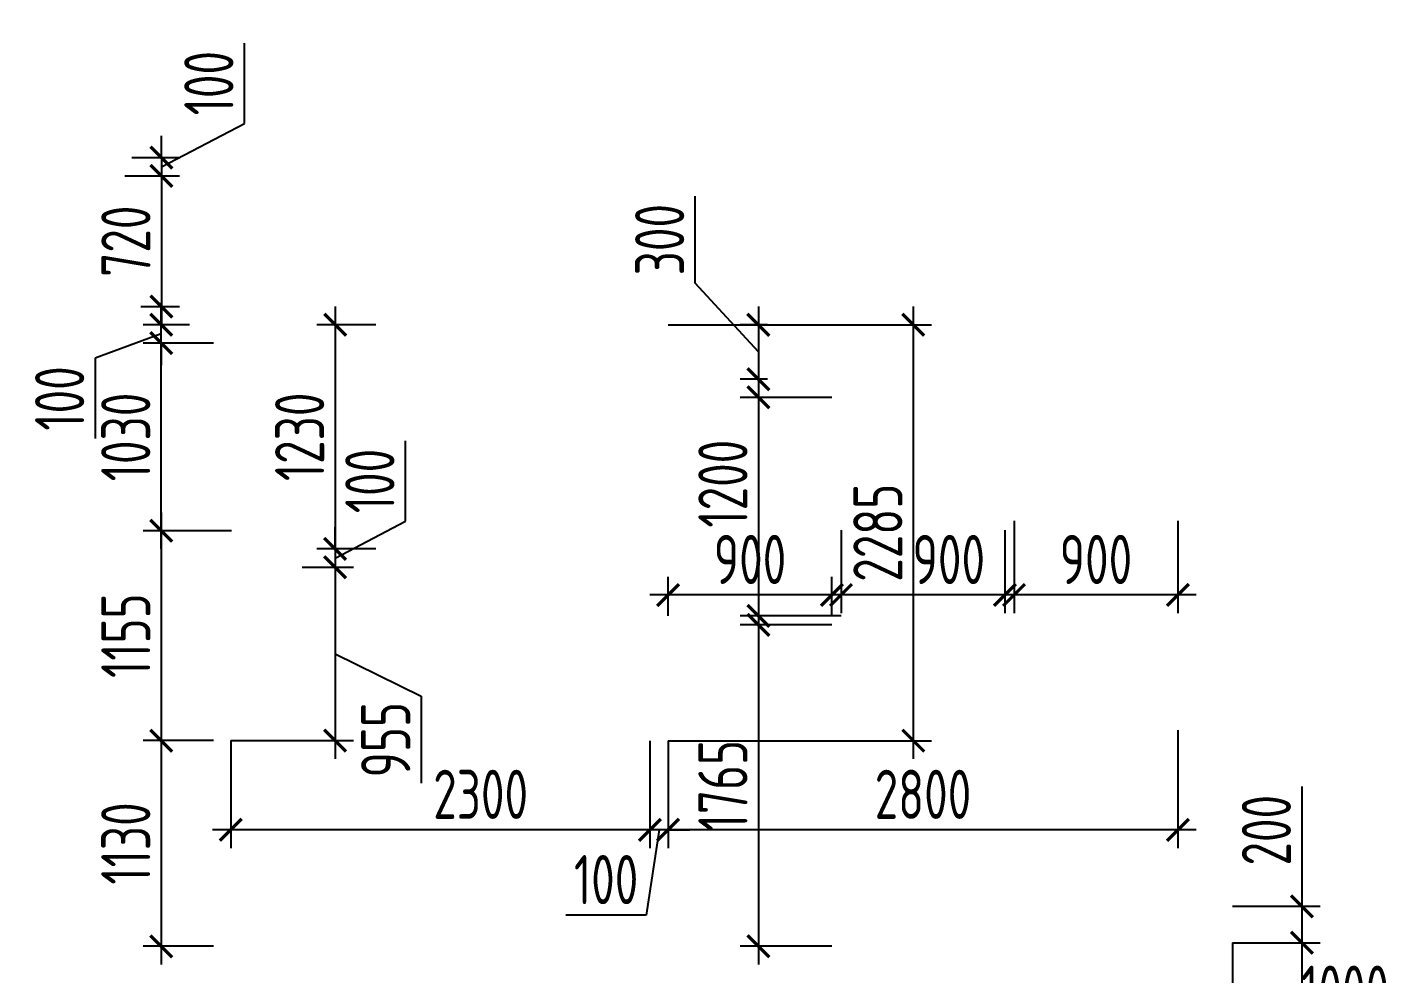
# Model space of a CAD drawing. Header units: millimetres. Extents: x -350007 to 536090, y -888 to 198380.
# Drawn here: x -31821 to -24304, y 75016 to 80214 of the extents above; entities that cross this region are included whole.
import ezdxf

# ---------------------------------------------------------------- set-up
doc = ezdxf.new("R2010")
doc.units = ezdxf.units.MM
doc.layers.add('АР_Размеры нов.', color=15, linetype='Continuous', lineweight=0)
doc.styles.add('ISOCPEUR', font='isocpeur.ttf', dxfattribs={"width": 0.7})
doc.dimstyles.new('R_100', dxfattribs={"dimtxt": 270, "dimasz": 120, "dimexe": 100, "dimexo": 0, "dimgap": 60, "dimtad": 1, "dimdec": 0, "dimrnd": 5, "dimzin": 0, "dimdsep": 46, "dimtxsty": 'ISOCPEUR', "dimblk": 'ARCHTICK', "dimcen": 0, "dimdle": 100, "dimclrd": 256, "dimclre": 256, "dimclrt": 256, "dimadec": 0, "dimazin": 0, "dimtfac": 2, "dimtdec": 0, "dimtofl": 0, "dimtmove": 1, "dimatfit": 3, "dimfxl": 1, "dimtvp": 3, "dimtolj": 1, "dimtzin": 0, "dimarcsym": 0})

# ---------------------------------------------------------------- blocks, each defined once
blk = doc.blocks.new('_ArchTick')
at = {"color": 0, "linetype": 'ByBlock', "const_width": 0.15}
blk.add_lwpolyline([(-0.5, -0.5), (0.5, 0.5)], dxfattribs=at)
blk = doc.blocks.new('*D2575')
at = {"layer": 'Defpoints', "color": 0, "ltscale": 100, "transparency": 16777216}
for p in [(-31085.3, 78479), (-30798.4, 78479), (-30699.3, 77448.7)]:
    blk.add_point(p, dxfattribs=at)
at = {"layer": 'АР_Размеры нов.', "lineweight": -2, "ltscale": 100, "transparency": 16777216}
for p, q in [((-31085.3, 77348.7), (-31085.3, 78579)), ((-30798.4, 78479), (-31185.3, 78479)), ((-30699.3, 77448.7), (-31185.3, 77448.7))]:
    blk.add_line(p, q, dxfattribs=at)
at = {"layer": 'АР_Размеры нов.', "lineweight": -2, "ltscale": 100, "transparency": 16777216, "xscale": 120, "yscale": 120, "zscale": 120}
for p, rotation in [((-31085.3, 78479), 90), ((-31085.3, 77448.7), 270)]:
    blk.add_blockref('_ArchTick', p, dxfattribs=dict(at, rotation=rotation))
at = {"layer": 'АР_Размеры нов.', "ltscale": 100, "transparency": 16777216, "insert": (-31280.3, 77963.9), "char_height": 270, "attachment_point": 5, "rotation": 90, "style": 'ISOCPEUR'}
blk.add_mtext('\\A1;1030', dxfattribs=at)
blk = doc.blocks.new('*D2706')
at = {"layer": 'Defpoints', "color": 0, "ltscale": 100, "transparency": 16777216}
for p in [(-25200.7, 75185.7), (-24200.7, 75185.7), (-24200.7, 74729.7)]:
    blk.add_point(p, dxfattribs=at)
at = {"layer": 'АР_Размеры нов.', "lineweight": -2, "ltscale": 100, "transparency": 16777216}
for p, q in [((-25200.7, 75185.7), (-25200.7, 74629.7)), ((-24200.7, 75185.7), (-24200.7, 74629.7)), ((-25300.7, 74729.7), (-24100.7, 74729.7))]:
    blk.add_line(p, q, dxfattribs=at)
at = {"layer": 'АР_Размеры нов.', "lineweight": -2, "ltscale": 100, "transparency": 16777216, "xscale": 120, "yscale": 120, "zscale": 120, "rotation": 180}
blk.add_blockref('_ArchTick', (-25200.7, 74729.7), dxfattribs=at)
at = {"layer": 'АР_Размеры нов.', "lineweight": -2, "ltscale": 100, "transparency": 16777216, "xscale": 120, "yscale": 120, "zscale": 120}
blk.add_blockref('_ArchTick', (-24200.7, 74729.7), dxfattribs=at)
at = {"layer": 'АР_Размеры нов.', "ltscale": 100, "transparency": 16777216, "insert": (-24582.1, 74924.7), "char_height": 270, "attachment_point": 5, "style": 'ISOCPEUR'}
blk.add_mtext('\\A1;1000', dxfattribs=at)
blk = doc.blocks.new('*D1913')
at = {"layer": 'Defpoints', "color": 0, "ltscale": 100, "transparency": 16777216}
for p in [(-30798.4, 76295.7), (-31085.3, 75165.7), (-30798.4, 75165.7)]:
    blk.add_point(p, dxfattribs=at)
at = {"layer": 'АР_Размеры нов.', "lineweight": -2, "ltscale": 100, "transparency": 16777216}
for p, q in [((-31085.3, 76395.7), (-31085.3, 75065.7)), ((-30798.4, 76295.7), (-31185.3, 76295.7)), ((-30798.4, 75165.7), (-31185.3, 75165.7))]:
    blk.add_line(p, q, dxfattribs=at)
at = {"layer": 'АР_Размеры нов.', "lineweight": -2, "ltscale": 100, "transparency": 16777216, "xscale": 120, "yscale": 120, "zscale": 120}
for p, rotation in [((-31085.3, 76295.7), 90), ((-31085.3, 75165.7), 270)]:
    blk.add_blockref('_ArchTick', p, dxfattribs=dict(at, rotation=rotation))
at = {"layer": 'АР_Размеры нов.', "ltscale": 100, "transparency": 16777216, "insert": (-31280.3, 75730.7), "char_height": 270, "attachment_point": 5, "rotation": 90, "style": 'ISOCPEUR'}
blk.add_mtext('\\A1;1130', dxfattribs=at)
blk = doc.blocks.new('*D1914')
at = {"layer": 'Defpoints', "color": 0, "ltscale": 100, "transparency": 16777216}
for p in [(-31085.3, 78479), (-30798.4, 78479), (-30699.3, 77448.7)]:
    blk.add_point(p, dxfattribs=at)
at = {"layer": 'АР_Размеры нов.', "lineweight": -2, "ltscale": 100, "transparency": 16777216}
for p, q in [((-31085.3, 77348.7), (-31085.3, 78579)), ((-30798.4, 78479), (-31185.3, 78479)), ((-30699.3, 77448.7), (-31185.3, 77448.7))]:
    blk.add_line(p, q, dxfattribs=at)
at = {"layer": 'АР_Размеры нов.', "lineweight": -2, "ltscale": 100, "transparency": 16777216, "xscale": 120, "yscale": 120, "zscale": 120}
for p, rotation in [((-31085.3, 78479), 90), ((-31085.3, 77448.7), 270)]:
    blk.add_blockref('_ArchTick', p, dxfattribs=dict(at, rotation=rotation))
at = {"layer": 'АР_Размеры нов.', "ltscale": 100, "transparency": 16777216, "insert": (-31280.3, 77963.9), "char_height": 270, "attachment_point": 5, "rotation": 90, "style": 'ISOCPEUR'}
blk.add_mtext('\\A1;1030', dxfattribs=at)
blk = doc.blocks.new('*D1940')
at = {"layer": 'Defpoints', "color": 0, "ltscale": 500, "transparency": 16777216}
for p in [(-27754.4, 78580.3), (-27805, 78281.5), (-27754.4, 78281.5)]:
    blk.add_point(p, dxfattribs=at)
at = {"layer": 'АР_Размеры нов.', "lineweight": -2, "ltscale": 500, "transparency": 16777216}
for p, q in [((-28152.4, 78808.3), (-28152.4, 79287.4)), ((-27805, 78430.9), (-28152.4, 78808.3)), ((-27805, 78680.3), (-27805, 78181.5)), ((-27754.4, 78580.3), (-27905, 78580.3)), ((-27754.4, 78281.5), (-27905, 78281.5))]:
    blk.add_line(p, q, dxfattribs=at)
at = {"layer": 'АР_Размеры нов.', "lineweight": -2, "ltscale": 500, "transparency": 16777216, "xscale": 120, "yscale": 120, "zscale": 120}
for p, rotation in [((-27805, 78580.3), 90), ((-27805, 78281.5), 270)]:
    blk.add_blockref('_ArchTick', p, dxfattribs=dict(at, rotation=rotation))
at = {"layer": 'АР_Размеры нов.', "lineweight": 13, "ltscale": 500, "transparency": 16777216, "insert": (-28347.4, 79047.8), "char_height": 270, "attachment_point": 5, "rotation": 90, "style": 'ISOCPEUR'}
blk.add_mtext('\\A1;300', dxfattribs=at)
blk = doc.blocks.new('*D1941')
at = {"layer": 'Defpoints', "color": 0, "ltscale": 500, "transparency": 16777216}
for p in [(-27401, 78181.5), (-27805, 76981.5), (-27351, 76981.5)]:
    blk.add_point(p, dxfattribs=at)
at = {"layer": 'АР_Размеры нов.', "lineweight": -2, "ltscale": 500, "transparency": 16777216}
for p, q in [((-27805, 78281.5), (-27805, 76881.5)), ((-27401, 78181.5), (-27905, 78181.5)), ((-27351, 76981.5), (-27905, 76981.5))]:
    blk.add_line(p, q, dxfattribs=at)
at = {"layer": 'АР_Размеры нов.', "lineweight": -2, "ltscale": 500, "transparency": 16777216, "xscale": 120, "yscale": 120, "zscale": 120}
for p, rotation in [((-27805, 78181.5), 90), ((-27805, 76981.5), 270)]:
    blk.add_blockref('_ArchTick', p, dxfattribs=dict(at, rotation=rotation))
at = {"layer": 'АР_Размеры нов.', "lineweight": 13, "ltscale": 500, "transparency": 16777216, "insert": (-28000, 77707.3), "char_height": 270, "attachment_point": 5, "rotation": 90, "style": 'ISOCPEUR'}
blk.add_mtext('\\A1;1200', dxfattribs=at)
blk = doc.blocks.new('*D1942')
at = {"layer": 'Defpoints', "color": 0, "ltscale": 500, "transparency": 16777216}
for p in [(-27401, 76931.5), (-27805, 75165.7), (-27401, 75165.7)]:
    blk.add_point(p, dxfattribs=at)
at = {"layer": 'АР_Размеры нов.', "lineweight": -2, "ltscale": 500, "transparency": 16777216}
for p, q in [((-27805, 77031.5), (-27805, 75065.7)), ((-27401, 76931.5), (-27905, 76931.5)), ((-27401, 75165.7), (-27905, 75165.7))]:
    blk.add_line(p, q, dxfattribs=at)
at = {"layer": 'АР_Размеры нов.', "lineweight": -2, "ltscale": 500, "transparency": 16777216, "xscale": 120, "yscale": 120, "zscale": 120}
for p, rotation in [((-27805, 76931.5), 90), ((-27805, 75165.7), 270)]:
    blk.add_blockref('_ArchTick', p, dxfattribs=dict(at, rotation=rotation))
at = {"layer": 'АР_Размеры нов.', "lineweight": 13, "ltscale": 500, "transparency": 16777216, "insert": (-28000, 76048.6), "char_height": 270, "attachment_point": 5, "rotation": 90, "style": 'ISOCPEUR'}
blk.add_mtext('\\A1;1765', dxfattribs=at)
blk = doc.blocks.new('*D1943')
at = {"layer": 'Defpoints', "color": 0, "ltscale": 500, "transparency": 16777216}
for p in [(-26400.7, 77503.8), (-25500.7, 77503.8), (-26400.7, 77095.9)]:
    blk.add_point(p, dxfattribs=at)
at = {"layer": 'АР_Размеры нов.', "lineweight": -2, "ltscale": 500, "transparency": 16777216}
for p, q in [((-26400.7, 77503.8), (-26400.7, 76995.9)), ((-25500.7, 77503.8), (-25500.7, 76995.9)), ((-25400.7, 77095.9), (-26500.7, 77095.9))]:
    blk.add_line(p, q, dxfattribs=at)
at = {"layer": 'АР_Размеры нов.', "lineweight": -2, "ltscale": 500, "transparency": 16777216, "xscale": 120, "yscale": 120, "zscale": 120, "rotation": 180}
blk.add_blockref('_ArchTick', (-26400.7, 77095.9), dxfattribs=at)
at = {"layer": 'АР_Размеры нов.', "lineweight": -2, "ltscale": 500, "transparency": 16777216, "xscale": 120, "yscale": 120, "zscale": 120}
blk.add_blockref('_ArchTick', (-25500.7, 77095.9), dxfattribs=at)
at = {"layer": 'АР_Размеры нов.', "lineweight": 13, "ltscale": 500, "transparency": 16777216, "insert": (-25950.7, 77290.9), "char_height": 270, "attachment_point": 5, "style": 'ISOCPEUR'}
blk.add_mtext('\\A1;900', dxfattribs=at)
blk = doc.blocks.new('*D1944')
at = {"layer": 'Defpoints', "color": 0, "ltscale": 500, "transparency": 16777216}
for p in [(-27351, 77451.5), (-26450.7, 77451.5), (-27351, 77095.9)]:
    blk.add_point(p, dxfattribs=at)
at = {"layer": 'АР_Размеры нов.', "lineweight": -2, "ltscale": 500, "transparency": 16777216}
for p, q in [((-27351, 77451.5), (-27351, 76995.9)), ((-26450.7, 77451.5), (-26450.7, 76995.9)), ((-26350.7, 77095.9), (-27451, 77095.9))]:
    blk.add_line(p, q, dxfattribs=at)
at = {"layer": 'АР_Размеры нов.', "lineweight": -2, "ltscale": 500, "transparency": 16777216, "xscale": 120, "yscale": 120, "zscale": 120, "rotation": 180}
blk.add_blockref('_ArchTick', (-27351, 77095.9), dxfattribs=at)
at = {"layer": 'АР_Размеры нов.', "lineweight": -2, "ltscale": 500, "transparency": 16777216, "xscale": 120, "yscale": 120, "zscale": 120}
blk.add_blockref('_ArchTick', (-26450.7, 77095.9), dxfattribs=at)
at = {"layer": 'АР_Размеры нов.', "lineweight": 13, "ltscale": 500, "transparency": 16777216, "insert": (-26759, 77290.9), "char_height": 270, "attachment_point": 5, "style": 'ISOCPEUR'}
blk.add_mtext('\\A1;900', dxfattribs=at)
blk = doc.blocks.new('*D1945')
at = {"layer": 'Defpoints', "color": 0, "ltscale": 500, "transparency": 16777216}
for p in [(-28301, 77095.9), (-28301, 76981.5), (-27401, 76981.5)]:
    blk.add_point(p, dxfattribs=at)
at = {"layer": 'АР_Размеры нов.', "lineweight": -2, "ltscale": 500, "transparency": 16777216}
for p, q in [((-28301, 76981.5), (-28301, 77195.9)), ((-27401, 76981.5), (-27401, 77195.9)), ((-27301, 77095.9), (-28401, 77095.9))]:
    blk.add_line(p, q, dxfattribs=at)
at = {"layer": 'АР_Размеры нов.', "lineweight": -2, "ltscale": 500, "transparency": 16777216, "xscale": 120, "yscale": 120, "zscale": 120, "rotation": 180}
blk.add_blockref('_ArchTick', (-28301, 77095.9), dxfattribs=at)
at = {"layer": 'АР_Размеры нов.', "lineweight": -2, "ltscale": 500, "transparency": 16777216, "xscale": 120, "yscale": 120, "zscale": 120}
blk.add_blockref('_ArchTick', (-27401, 77095.9), dxfattribs=at)
at = {"layer": 'АР_Размеры нов.', "lineweight": 13, "ltscale": 500, "transparency": 16777216, "insert": (-27851, 77290.9), "char_height": 270, "attachment_point": 5, "style": 'ISOCPEUR'}
blk.add_mtext('\\A1;900', dxfattribs=at)
blk = doc.blocks.new('*D1946')
at = {"layer": 'Defpoints', "color": 0, "ltscale": 500, "transparency": 16777216}
for p in [(-30699.3, 77448.7), (-31085.3, 76295.7), (-30798.4, 76295.7)]:
    blk.add_point(p, dxfattribs=at)
at = {"layer": 'АР_Размеры нов.', "lineweight": -2, "ltscale": 500, "transparency": 16777216}
for p, q in [((-31085.3, 77548.7), (-31085.3, 76195.7)), ((-30699.3, 77448.7), (-31185.3, 77448.7)), ((-30798.4, 76295.7), (-31185.3, 76295.7))]:
    blk.add_line(p, q, dxfattribs=at)
at = {"layer": 'АР_Размеры нов.', "lineweight": -2, "ltscale": 500, "transparency": 16777216, "xscale": 120, "yscale": 120, "zscale": 120}
for p, rotation in [((-31085.3, 77448.7), 90), ((-31085.3, 76295.7), 270)]:
    blk.add_blockref('_ArchTick', p, dxfattribs=dict(at, rotation=rotation))
at = {"layer": 'АР_Размеры нов.', "lineweight": 13, "ltscale": 500, "transparency": 16777216, "insert": (-31280.3, 76872.2), "char_height": 270, "attachment_point": 5, "rotation": 90, "style": 'ISOCPEUR'}
blk.add_mtext('\\A1;1155', dxfattribs=at)
blk = doc.blocks.new('*D1947')
at = {"layer": 'Defpoints', "color": 0, "ltscale": 500, "transparency": 16777216}
for p in [(-31085.3, 78580.3), (-30929.6, 78580.3), (-30798.4, 78479)]:
    blk.add_point(p, dxfattribs=at)
at = {"layer": 'АР_Размеры нов.', "lineweight": -2, "ltscale": 500, "transparency": 16777216}
for p, q in [((-31085.3, 78580.3), (-31085.3, 78700.3)), ((-30929.6, 78580.3), (-31185.3, 78580.3)), ((-31085.3, 78479), (-31085.3, 78580.3)), ((-31085.3, 78529.7), (-31448.6, 78396.1)), ((-30798.4, 78479), (-31185.3, 78479)), ((-31085.3, 78479), (-31085.3, 78359)), ((-31448.6, 78396.1), (-31448.6, 77954.8))]:
    blk.add_line(p, q, dxfattribs=at)
at = {"layer": 'АР_Размеры нов.', "lineweight": -2, "ltscale": 500, "transparency": 16777216, "xscale": 120, "yscale": 120, "zscale": 120}
for p, rotation in [((-31085.3, 78580.3), 270), ((-31085.3, 78479), 90)]:
    blk.add_blockref('_ArchTick', p, dxfattribs=dict(at, rotation=rotation))
at = {"layer": 'АР_Размеры нов.', "lineweight": 13, "ltscale": 500, "transparency": 16777216, "insert": (-31643.6, 78175.4), "char_height": 270, "attachment_point": 5, "rotation": 90, "style": 'ISOCPEUR'}
blk.add_mtext('\\A1;100', dxfattribs=at)
blk = doc.blocks.new('*D1951')
at = {"layer": 'Defpoints', "color": 0, "ltscale": 500, "transparency": 16777216}
for p in [(-29906.6, 78580.4), (-30130.1, 77348.7), (-29906.6, 77348.7)]:
    blk.add_point(p, dxfattribs=at)
at = {"layer": 'АР_Размеры нов.', "lineweight": -2, "ltscale": 500, "transparency": 16777216}
for p, q in [((-30130.1, 78680.4), (-30130.1, 77248.7)), ((-29906.6, 78580.4), (-30230.1, 78580.4)), ((-29906.6, 77348.7), (-30230.1, 77348.7))]:
    blk.add_line(p, q, dxfattribs=at)
at = {"layer": 'АР_Размеры нов.', "lineweight": -2, "ltscale": 500, "transparency": 16777216, "xscale": 120, "yscale": 120, "zscale": 120}
for p, rotation in [((-30130.1, 78580.4), 90), ((-30130.1, 77348.7), 270)]:
    blk.add_blockref('_ArchTick', p, dxfattribs=dict(at, rotation=rotation))
at = {"layer": 'АР_Размеры нов.', "lineweight": 13, "ltscale": 500, "transparency": 16777216, "insert": (-30325.1, 77964.6), "char_height": 270, "attachment_point": 5, "rotation": 90, "style": 'ISOCPEUR'}
blk.add_mtext('\\A1;1230', dxfattribs=at)
blk = doc.blocks.new('*D1952')
at = {"layer": 'Defpoints', "color": 0, "ltscale": 500, "transparency": 16777216}
for p in [(-29906.6, 77348.7), (-30310.9, 77248.7), (-30130.1, 77248.7)]:
    blk.add_point(p, dxfattribs=at)
at = {"layer": 'АР_Размеры нов.', "lineweight": -2, "ltscale": 500, "transparency": 16777216}
for p, q in [((-29744.4, 77501.3), (-29744.4, 77942.6)), ((-30130.1, 77298.7), (-29744.4, 77501.3)), ((-30130.1, 77348.7), (-30130.1, 77468.7)), ((-29906.6, 77348.7), (-30230.1, 77348.7)), ((-30130.1, 77348.7), (-30130.1, 77248.7)), ((-30310.9, 77248.7), (-30030.1, 77248.7)), ((-30130.1, 77248.7), (-30130.1, 77128.7))]:
    blk.add_line(p, q, dxfattribs=at)
at = {"layer": 'АР_Размеры нов.', "lineweight": -2, "ltscale": 500, "transparency": 16777216, "xscale": 120, "yscale": 120, "zscale": 120}
for p, rotation in [((-30130.1, 77348.7), 270), ((-30130.1, 77248.7), 90)]:
    blk.add_blockref('_ArchTick', p, dxfattribs=dict(at, rotation=rotation))
at = {"layer": 'АР_Размеры нов.', "lineweight": 13, "ltscale": 500, "transparency": 16777216, "insert": (-29939.4, 77722), "char_height": 270, "attachment_point": 5, "rotation": 90, "style": 'ISOCPEUR'}
blk.add_mtext('\\A1;100', dxfattribs=at)
blk = doc.blocks.new('*D1953')
at = {"layer": 'Defpoints', "color": 0, "ltscale": 500, "transparency": 16777216}
for p in [(-30310.9, 77248.7), (-30703.4, 76295.7), (-30130.1, 76295.7)]:
    blk.add_point(p, dxfattribs=at)
at = {"layer": 'АР_Размеры нов.', "lineweight": -2, "ltscale": 500, "transparency": 16777216}
for p, q in [((-30130.1, 77348.7), (-30130.1, 76195.7)), ((-30310.9, 77248.7), (-30030.1, 77248.7)), ((-30130.1, 76772.2), (-29657.3, 76540.3)), ((-29657.3, 76540.3), (-29657.3, 76061.2)), ((-30703.4, 76295.7), (-30030.1, 76295.7))]:
    blk.add_line(p, q, dxfattribs=at)
at = {"layer": 'АР_Размеры нов.', "lineweight": -2, "ltscale": 500, "transparency": 16777216, "xscale": 120, "yscale": 120, "zscale": 120}
for p, rotation in [((-30130.1, 77248.7), 90), ((-30130.1, 76295.7), 270)]:
    blk.add_blockref('_ArchTick', p, dxfattribs=dict(at, rotation=rotation))
at = {"layer": 'АР_Размеры нов.', "lineweight": 13, "ltscale": 500, "transparency": 16777216, "insert": (-29852.3, 76300.7), "char_height": 270, "attachment_point": 5, "rotation": 90, "style": 'ISOCPEUR'}
blk.add_mtext('\\A1;955', dxfattribs=at)
blk = doc.blocks.new('*D1954')
at = {"layer": 'Defpoints', "color": 0, "ltscale": 500, "transparency": 16777216}
for p in [(-28301, 78580.3), (-26953.6, 78580.3), (-28301, 76295.3)]:
    blk.add_point(p, dxfattribs=at)
at = {"layer": 'АР_Размеры нов.', "lineweight": -2, "ltscale": 500, "transparency": 16777216}
for p, q in [((-26953.6, 76195.3), (-26953.6, 78680.3)), ((-28301, 78580.3), (-26853.6, 78580.3)), ((-28301, 76295.3), (-26853.6, 76295.3))]:
    blk.add_line(p, q, dxfattribs=at)
at = {"layer": 'АР_Размеры нов.', "lineweight": -2, "ltscale": 500, "transparency": 16777216, "xscale": 120, "yscale": 120, "zscale": 120}
for p, rotation in [((-26953.6, 78580.3), 90), ((-26953.6, 76295.3), 270)]:
    blk.add_blockref('_ArchTick', p, dxfattribs=dict(at, rotation=rotation))
at = {"layer": 'АР_Размеры нов.', "lineweight": 13, "ltscale": 500, "transparency": 16777216, "insert": (-27148.6, 77437.8), "char_height": 270, "attachment_point": 5, "rotation": 90, "style": 'ISOCPEUR'}
blk.add_mtext('\\A1;2285', dxfattribs=at)
blk = doc.blocks.new('*D1831')
at = {"layer": 'Defpoints', "color": 0, "ltscale": 500, "transparency": 16777216}
for p in [(-31247.1, 79498.5), (-31226.5, 79398.5), (-31084.5, 79398.5)]:
    blk.add_point(p, dxfattribs=at)
at = {"layer": 'АР_Размеры нов.', "lineweight": -2, "ltscale": 500, "transparency": 16777216}
for p, q in [((-30628.9, 79686.8), (-30628.9, 80128.1)), ((-31084.5, 79448.5), (-30628.9, 79686.8)), ((-31084.5, 79498.5), (-31084.5, 79618.5)), ((-31247.1, 79498.5), (-30984.5, 79498.5)), ((-31084.5, 79498.5), (-31084.5, 79398.5)), ((-31226.5, 79398.5), (-30984.5, 79398.5)), ((-31084.5, 79398.5), (-31084.5, 79278.5))]:
    blk.add_line(p, q, dxfattribs=at)
at = {"layer": 'АР_Размеры нов.', "lineweight": -2, "ltscale": 500, "transparency": 16777216, "xscale": 120, "yscale": 120, "zscale": 120}
for p, rotation in [((-31084.5, 79498.5), 270), ((-31084.5, 79398.5), 90)]:
    blk.add_blockref('_ArchTick', p, dxfattribs=dict(at, rotation=rotation))
at = {"layer": 'АР_Размеры нов.', "lineweight": 13, "ltscale": 500, "transparency": 16777216, "insert": (-30823.9, 79907.4), "char_height": 270, "attachment_point": 5, "rotation": 90, "style": 'ISOCPEUR'}
blk.add_mtext('\\A1;100', dxfattribs=at)
blk = doc.blocks.new('*D1832')
at = {"layer": 'Defpoints', "color": 0, "ltscale": 500, "transparency": 16777216}
for p in [(-31285.7, 79398.4), (-31196.9, 78680.3), (-31084.5, 78680.3)]:
    blk.add_point(p, dxfattribs=at)
at = {"layer": 'АР_Размеры нов.', "lineweight": -2, "ltscale": 500, "transparency": 16777216}
for p, q in [((-31084.5, 79498.4), (-31084.5, 78580.3)), ((-31285.7, 79398.4), (-30984.5, 79398.4)), ((-31196.9, 78680.3), (-30984.5, 78680.3))]:
    blk.add_line(p, q, dxfattribs=at)
at = {"layer": 'АР_Размеры нов.', "lineweight": -2, "ltscale": 500, "transparency": 16777216, "xscale": 120, "yscale": 120, "zscale": 120}
for p, rotation in [((-31084.5, 79398.4), 90), ((-31084.5, 78680.3), 270)]:
    blk.add_blockref('_ArchTick', p, dxfattribs=dict(at, rotation=rotation))
at = {"layer": 'АР_Размеры нов.', "lineweight": 13, "ltscale": 500, "transparency": 16777216, "insert": (-31279.5, 79039.4), "char_height": 270, "attachment_point": 5, "rotation": 90, "style": 'ISOCPEUR'}
blk.add_mtext('\\A1;720', dxfattribs=at)
blk = doc.blocks.new('*D2014')
at = {"layer": 'Defpoints', "color": 0, "ltscale": 500, "transparency": 16777216}
for p in [(-25200.7, 75385.7), (-25200.7, 75185.7), (-24819.3, 75185.7)]:
    blk.add_point(p, dxfattribs=at)
at = {"layer": 'АР_Размеры нов.', "lineweight": -2, "ltscale": 500, "transparency": 16777216}
for p, q in [((-24819.3, 76043), (-24819.3, 75385.7)), ((-24819.3, 75485.7), (-24819.3, 75085.7)), ((-25200.7, 75385.7), (-24719.3, 75385.7)), ((-25200.7, 75185.7), (-24719.3, 75185.7))]:
    blk.add_line(p, q, dxfattribs=at)
at = {"layer": 'АР_Размеры нов.', "lineweight": -2, "ltscale": 500, "transparency": 16777216, "xscale": 120, "yscale": 120, "zscale": 120}
for p, rotation in [((-24819.3, 75385.7), 90), ((-24819.3, 75185.7), 270)]:
    blk.add_blockref('_ArchTick', p, dxfattribs=dict(at, rotation=rotation))
at = {"layer": 'АР_Размеры нов.', "lineweight": 13, "ltscale": 500, "transparency": 16777216, "insert": (-25014.3, 75803.4), "char_height": 270, "attachment_point": 5, "rotation": 90, "style": 'ISOCPEUR'}
blk.add_mtext('\\A1;200', dxfattribs=at)
blk = doc.blocks.new('*D2015')
at = {"layer": 'Defpoints', "color": 0, "ltscale": 500, "transparency": 16777216}
for p in [(-25200.7, 75185.7), (-25300.7, 73985.8), (-24819.3, 73985.8)]:
    blk.add_point(p, dxfattribs=at)
at = {"layer": 'АР_Размеры нов.', "lineweight": -2, "ltscale": 500, "transparency": 16777216}
for p, q in [((-24819.3, 75285.7), (-24819.3, 73885.8)), ((-25200.7, 75185.7), (-24719.3, 75185.7)), ((-25300.7, 73985.8), (-24719.3, 73985.8))]:
    blk.add_line(p, q, dxfattribs=at)
at = {"layer": 'АР_Размеры нов.', "lineweight": -2, "ltscale": 500, "transparency": 16777216, "xscale": 120, "yscale": 120, "zscale": 120}
for p, rotation in [((-24819.3, 75185.7), 90), ((-24819.3, 73985.8), 270)]:
    blk.add_blockref('_ArchTick', p, dxfattribs=dict(at, rotation=rotation))
at = {"layer": 'АР_Размеры нов.', "lineweight": 13, "ltscale": 500, "transparency": 16777216, "insert": (-25014.3, 74585.8), "char_height": 270, "attachment_point": 5, "rotation": 90, "style": 'ISOCPEUR'}
blk.add_mtext('\\A1;1200', dxfattribs=at)
blk = doc.blocks.new('*D2131')
at = {"layer": 'Defpoints', "color": 0, "ltscale": 500, "transparency": 16777216}
for p in [(-28301, 76295.3), (-25500.7, 76352.8), (-28301, 75805.7)]:
    blk.add_point(p, dxfattribs=at)
at = {"layer": 'АР_Размеры нов.', "lineweight": -2, "ltscale": 500, "transparency": 16777216}
for p, q in [((-28301, 76295.3), (-28301, 75705.7)), ((-25500.7, 76352.8), (-25500.7, 75705.7)), ((-25400.7, 75805.7), (-28401, 75805.7))]:
    blk.add_line(p, q, dxfattribs=at)
at = {"layer": 'АР_Размеры нов.', "lineweight": -2, "ltscale": 500, "transparency": 16777216, "xscale": 120, "yscale": 120, "zscale": 120, "rotation": 180}
blk.add_blockref('_ArchTick', (-28301, 75805.7), dxfattribs=at)
at = {"layer": 'АР_Размеры нов.', "lineweight": -2, "ltscale": 500, "transparency": 16777216, "xscale": 120, "yscale": 120, "zscale": 120}
blk.add_blockref('_ArchTick', (-25500.7, 75805.7), dxfattribs=at)
at = {"layer": 'АР_Размеры нов.', "lineweight": 13, "ltscale": 500, "transparency": 16777216, "insert": (-26900.9, 76000.7), "char_height": 270, "attachment_point": 5, "style": 'ISOCPEUR'}
blk.add_mtext('\\A1;2800', dxfattribs=at)
blk = doc.blocks.new('*D2132')
at = {"layer": 'Defpoints', "color": 0, "ltscale": 500, "transparency": 16777216}
for p in [(-28401, 76295.3), (-28301, 76295.3), (-28401, 75805.7)]:
    blk.add_point(p, dxfattribs=at)
at = {"layer": 'АР_Размеры нов.', "lineweight": -2, "ltscale": 500, "transparency": 16777216}
for p, q in [((-28401, 76295.3), (-28401, 75705.7)), ((-28301, 76295.3), (-28301, 75705.7)), ((-28401, 75805.7), (-28521, 75805.7)), ((-28351, 75805.7), (-28420.9, 75337.3)), ((-28301, 75805.7), (-28401, 75805.7)), ((-28301, 75805.7), (-28181, 75805.7)), ((-28420.9, 75337.3), (-28862.2, 75337.3))]:
    blk.add_line(p, q, dxfattribs=at)
at = {"layer": 'АР_Размеры нов.', "lineweight": -2, "ltscale": 500, "transparency": 16777216, "xscale": 120, "yscale": 120, "zscale": 120}
blk.add_blockref('_ArchTick', (-28401, 75805.7), dxfattribs=at)
at = {"layer": 'АР_Размеры нов.', "lineweight": -2, "ltscale": 500, "transparency": 16777216, "xscale": 120, "yscale": 120, "zscale": 120, "rotation": 180}
blk.add_blockref('_ArchTick', (-28301, 75805.7), dxfattribs=at)
at = {"layer": 'АР_Размеры нов.', "lineweight": 13, "ltscale": 500, "transparency": 16777216, "insert": (-28641.5, 75532.3), "char_height": 270, "attachment_point": 5, "style": 'ISOCPEUR'}
blk.add_mtext('\\A1;100', dxfattribs=at)
blk = doc.blocks.new('*D2133')
at = {"layer": 'Defpoints', "color": 0, "ltscale": 500, "transparency": 16777216}
for p in [(-30703.4, 76295.7), (-28401, 76295.3), (-30703.4, 75805.7)]:
    blk.add_point(p, dxfattribs=at)
at = {"layer": 'АР_Размеры нов.', "lineweight": -2, "ltscale": 500, "transparency": 16777216}
for p, q in [((-30703.4, 76295.7), (-30703.4, 75705.7)), ((-28401, 76295.3), (-28401, 75705.7)), ((-28301, 75805.7), (-30803.4, 75805.7))]:
    blk.add_line(p, q, dxfattribs=at)
at = {"layer": 'АР_Размеры нов.', "lineweight": -2, "ltscale": 500, "transparency": 16777216, "xscale": 120, "yscale": 120, "zscale": 120, "rotation": 180}
blk.add_blockref('_ArchTick', (-30703.4, 75805.7), dxfattribs=at)
at = {"layer": 'АР_Размеры нов.', "lineweight": -2, "ltscale": 500, "transparency": 16777216, "xscale": 120, "yscale": 120, "zscale": 120}
blk.add_blockref('_ArchTick', (-28401, 75805.7), dxfattribs=at)
at = {"layer": 'АР_Размеры нов.', "lineweight": 13, "ltscale": 500, "transparency": 16777216, "insert": (-29330.7, 76000.7), "char_height": 270, "attachment_point": 5, "style": 'ISOCPEUR'}
blk.add_mtext('\\A1;2300', dxfattribs=at)

msp = doc.modelspace()

# ---------------------------------------------------------------- dimensions: what is measured, and where the dimension line sits
at = {"layer": 'АР_Размеры нов.', "lineweight": 13, "ltscale": 500}
for base, p1, p2, picture, middle in [((-31084.5, 79398.5), (-31247.1, 79498.5), (-31226.5, 79398.5), '*D1831', (-30628.9, 79746.8)), ((-27805, 78281.5), (-27754.4, 78580.3), (-27754.4, 78281.5), '*D1940', (-28152.4, 78868.3)), ((-31085.3, 78580.3), (-30798.4, 78479), (-30929.6, 78580.3), '*D1947', (-31448.6, 78336.1)), ((-27805, 76981.5), (-27401, 78181.5), (-27351, 76981.5), '*D1941', (-27805, 77707.3)), ((-30130.1, 77248.7), (-29906.6, 77348.7), (-30310.9, 77248.7), '*D1952', (-29744.4, 77561.3)), ((-30130.1, 76295.7), (-30310.9, 77248.7), (-30703.4, 76295.7), '*D1953', (-29657.3, 76480.3)), ((-24819.3, 75185.7), (-25200.7, 75385.7), (-25200.7, 75185.7), '*D2014', (-24643.6, 75803.4))]:
    dim = msp.add_linear_dim(base=base, p1=p1, p2=p2, angle=90, dimstyle='R_100', override={"dimpost": '\\X'}, dxfattribs=at)
    dim.commit()
    dim.dimension.update_dxf_attribs({"geometry": picture, "text_midpoint": middle, "dimtype": 160})
for base, p1, p2, override, picture, middle in [((-31084.5, 78680.3), (-31285.7, 79398.4), (-31196.9, 78680.3), {"dimpost": '\\X'}, '*D1832', (-31279.5, 79039.4)), ((-30130.1, 77348.7), (-29906.6, 78580.4), (-29906.6, 77348.7), {"dimpost": '\\X'}, '*D1951', (-30325.1, 77964.6)), ((-26953.6, 78580.3), (-28301, 76295.3), (-28301, 78580.3), {"dimpost": '\\X'}, '*D1954', (-27148.6, 77437.8)), ((-31085.3, 76295.7), (-30699.3, 77448.7), (-30798.4, 76295.7), {"dimpost": '\\X', "dimfxl": 2.5, "dimarcsym": 1}, '*D1946', (-31280.3, 76872.2)), ((-27805, 75165.7), (-27401, 76931.5), (-27401, 75165.7), {"dimpost": '\\X'}, '*D1942', (-28000, 76048.6)), ((-24819.3, 73985.8), (-25200.7, 75185.7), (-25300.7, 73985.8), {"dimpost": '\\X'}, '*D2015', (-25014.3, 74585.8))]:
    dim = msp.add_linear_dim(base=base, p1=p1, p2=p2, angle=90, dimstyle='R_100', override=override, dxfattribs=at)
    dim.commit()
    dim.dimension.update_dxf_attribs({"geometry": picture, "text_midpoint": middle})
at = {"layer": 'АР_Размеры нов.', "ltscale": 100}
for base, p1, p2, picture, middle in [((-31085.3, 78479), (-30699.3, 77448.7), (-30798.4, 78479), '*D2575', (-31280.3, 77963.9)), ((-31085.3, 78479), (-30699.3, 77448.7), (-30798.4, 78479), '*D1914', (-31280.3, 77963.9)), ((-31085.3, 75165.7), (-30798.4, 76295.7), (-30798.4, 75165.7), '*D1913', (-31280.3, 75730.7))]:
    dim = msp.add_linear_dim(base=base, p1=p1, p2=p2, angle=90, dimstyle='R_100', override={"dimpost": '\\X', "dimfxl": 2.5, "dimarcsym": 1}, dxfattribs=at)
    dim.commit()
    dim.dimension.update_dxf_attribs({"geometry": picture, "text_midpoint": middle})
at = {"layer": 'АР_Размеры нов.', "lineweight": 13, "ltscale": 500}
for base, p1, p2, picture, middle in [((-26400.7, 77095.9), (-25500.7, 77503.8), (-26400.7, 77503.8), '*D1943', (-25950.7, 77290.9)), ((-28301, 77095.9), (-27401, 76981.5), (-28301, 76981.5), '*D1945', (-27851, 77290.9)), ((-28301, 75805.7), (-25500.7, 76352.8), (-28301, 76295.3), '*D2131', (-26900.9, 76000.7))]:
    dim = msp.add_linear_dim(base=base, p1=p1, p2=p2, dimstyle='R_100', override={"dimpost": '\\X'}, dxfattribs=at)
    dim.commit()
    dim.dimension.update_dxf_attribs({"geometry": picture, "text_midpoint": middle})
for base, p1, p2, picture, middle in [((-27351, 77095.9), (-26450.7, 77451.5), (-27351, 77451.5), '*D1944', (-26759, 77095.9)), ((-30703.4, 75805.7), (-28401, 76295.3), (-30703.4, 76295.7), '*D2133', (-29330.7, 75805.7)), ((-28401, 75805.7), (-28301, 76295.3), (-28401, 76295.3), '*D2132', (-28480.9, 75337.3))]:
    dim = msp.add_linear_dim(base=base, p1=p1, p2=p2, dimstyle='R_100', override={"dimpost": '\\X'}, dxfattribs=at)
    dim.commit()
    dim.dimension.update_dxf_attribs({"geometry": picture, "text_midpoint": middle, "dimtype": 160})
at = {"layer": 'АР_Размеры нов.', "ltscale": 100}
dim = msp.add_linear_dim(base=(-24200.7, 74729.7), p1=(-25200.7, 75185.7), p2=(-24200.7, 75185.7), dimstyle='R_100', override={"dimpost": '\\X', "dimfxl": 2.5, "dimarcsym": 1}, dxfattribs=at)
dim.commit()
dim.dimension.update_dxf_attribs({"geometry": '*D2706', "text_midpoint": (-24582.1, 74729.7), "dimtype": 160})

doc.saveas('drawing.dxf')
